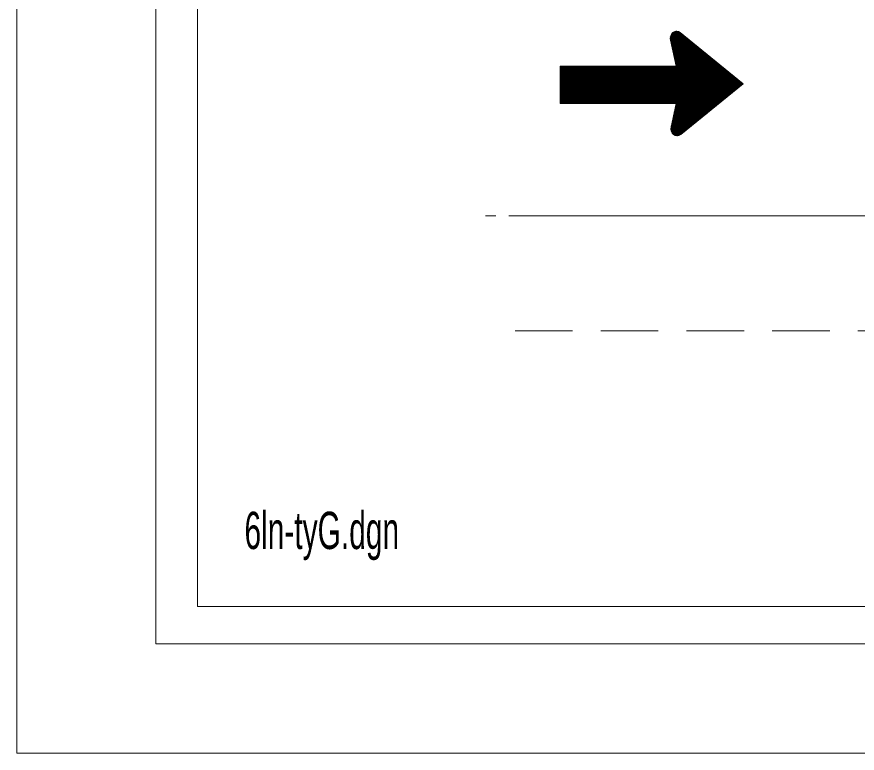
# Model space of a CAD drawing. Extents: x -7 to 22.4, y -5.2 to 5.4.
# Drawn here: x 8.687 to 11.667, y -5.235 to -2.624 of the extents above; entities that cross this region are included whole.
import ezdxf

# ---------------------------------------------------------------- set-up
doc = ezdxf.new("R2010")
doc.units = 0
doc.header["$LTSCALE"] = 0.034
doc.linetypes.add('LONG_DASHED', pattern=[7.5, 6, -1.5])
doc.layers.add('1', color=7, linetype='Continuous', lineweight=13)

msp = doc.modelspace()

# ---------------------------------------------------------------- linework, layer by layer
at = {"layer": '1'}
for p, q in [((11.02619, -2.67423), (11.00452, -2.69994)), ((11.02879, -2.67496), (11.00452, -2.70388)), ((11.02279, -2.67496), (11.00452, -2.696)), ((11.03147, -2.67579), (11.00533, -2.70626)), ((11.03353, -2.67662), (11.00533, -2.70917)), ((11.01867, -2.67662), (11.00595, -2.69207)), ((11.03559, -2.67745), (11.00595, -2.71154)), ((11.03756, -2.67807), (11.00738, -2.71466)), ((11.03962, -2.67952), (11.00738, -2.71705)), ((11.04105, -2.68129), (11.00792, -2.71932)), ((11.01276, -2.68045), (11.00936, -2.68439)), ((11.03899, -2.67952), (11.26303, -2.86113)), ((11.04302, -2.68273), (11.00864, -2.72171)), ((11.04428, -2.68356), (11.00936, -2.72565)), ((11.04696, -2.68512), (11.00989, -2.7272)), ((11.04831, -2.68667), (11.01061, -2.73031)), ((11.04983, -2.68823), (11.01132, -2.7327)), ((11.05108, -2.68916), (11.01132, -2.73498)), ((11.05305, -2.69061), (11.01204, -2.73798)), ((11.0544, -2.69289), (11.01276, -2.7412)), ((11.05646, -2.69372), (11.0133, -2.74358)), ((11.05843, -2.69445), (11.0133, -2.74576)), ((11.05986, -2.696), (11.01473, -2.74898)), ((11.06111, -2.69756), (11.01544, -2.75136)), ((11.06317, -2.69911), (11.01544, -2.75446)), ((11.06514, -2.69994), (11.0167, -2.75685)), ((11.06658, -2.70222), (11.0167, -2.75975)), ((11.06845, -2.70388), (11.01741, -2.76224)), ((11.06998, -2.7046), (11.01867, -2.76463)), ((11.07186, -2.70626), (11.01867, -2.76701)), ((11.07329, -2.70689), (11.01947, -2.77002)), ((11.07517, -2.70855), (11.0201, -2.7724)), ((11.07669, -2.71), (11.0201, -2.77478)), ((11.07795, -2.71083), (11.02135, -2.77779)), ((11.0921, -2.72244), (10.91175, -2.9312)), ((11.09406, -2.7241), (10.91525, -2.9312)), ((11.09541, -2.72565), (10.91776, -2.9312)), ((11.09684, -2.72637), (10.92044, -2.9312)), ((11.09872, -2.72804), (10.92322, -2.9312)), ((11.10024, -2.72959), (10.92581, -2.9312)), ((11.10212, -2.73104), (10.92859, -2.9312)), ((11.10418, -2.7327), (10.93199, -2.9312)), ((11.10552, -2.73332), (10.93467, -2.9312)), ((11.10759, -2.73498), (10.93808, -2.9312)), ((11.10884, -2.73643), (10.94059, -2.9312)), ((11.1109, -2.73798), (10.94336, -2.9312)), ((11.11296, -2.73975), (10.94605, -2.9312)), ((11.1143, -2.74037), (10.94936, -2.9312)), ((11.11565, -2.7412), (10.95214, -2.9312)), ((11.08001, -2.71249), (11.02135, -2.78017)), ((11.08198, -2.71466), (11.02216, -2.78328)), ((11.08404, -2.71559), (11.02279, -2.78556)), ((11.08529, -2.71705), (11.02341, -2.78867)), ((11.08744, -2.71787), (11.02413, -2.79106)), ((11.08869, -2.71932), (11.02476, -2.79427)), ((11.09066, -2.72171), (11.02548, -2.79582)), ((11.11707, -2.74286), (10.95554, -2.9312)), ((11.11896, -2.74514), (10.95823, -2.9312)), ((11.12111, -2.74576), (10.96083, -2.9312)), ((11.12307, -2.74752), (10.96369, -2.9312)), ((11.12433, -2.74898), (10.96619, -2.9312)), ((11.12567, -2.75053), (10.9696, -2.9312)), ((11.12773, -2.75208), (10.97228, -2.9312)), ((11.1297, -2.75291), (10.97497, -2.9312)), ((11.13114, -2.75446), (10.97837, -2.9312)), ((11.13311, -2.75602), (10.98106, -2.9312)), ((11.13445, -2.75685), (10.98375, -2.9312)), ((11.13651, -2.7583), (10.98706, -2.9312)), ((11.13785, -2.75975), (10.98975, -2.9312)), ((11.13991, -2.76141), (10.99261, -2.9312)), ((11.14116, -2.76307), (10.99592, -2.9312)), ((11.14322, -2.7638), (10.9978, -2.9312)), ((11.14448, -2.76535), (11.00121, -2.9312)), ((11.14654, -2.76701), (11.00398, -2.9312)), ((11.14868, -2.76846), (11.00738, -2.9312)), ((11.15003, -2.77002), (11.00989, -2.9312)), ((11.152, -2.77084), (11.0133, -2.9312)), ((10.72945, -2.7981), (10.61367, -2.9312)), ((10.72676, -2.7981), (10.61367, -2.92892)), ((10.72398, -2.7981), (10.61367, -2.92508)), ((10.72139, -2.7981), (10.61367, -2.92197)), ((10.71789, -2.7981), (10.61367, -2.91804)), ((10.71512, -2.7981), (10.61367, -2.9141)), ((10.7119, -2.7981), (10.61367, -2.91182)), ((10.70921, -2.7981), (10.61367, -2.90871)), ((10.70652, -2.7981), (10.61367, -2.90477)), ((10.70384, -2.7981), (10.61367, -2.90155)), ((10.70115, -2.7981), (10.61367, -2.89782)), ((10.69838, -2.7981), (10.61367, -2.89471)), ((10.69506, -2.7981), (10.61367, -2.89077)), ((10.69166, -2.7981), (10.61367, -2.88767)), ((10.68906, -2.7981), (10.61367, -2.88538)), ((10.68566, -2.7981), (10.61367, -2.88144)), ((10.68369, -2.7981), (10.61367, -2.87823)), ((10.6802, -2.7981), (10.61367, -2.87429)), ((10.6776, -2.7981), (10.61367, -2.87139)), ((10.6742, -2.7981), (10.61367, -2.86735)), ((10.67214, -2.7981), (10.61367, -2.86434)), ((10.66891, -2.7981), (10.61367, -2.86113)), ((10.66623, -2.7981), (10.61367, -2.85802)), ((10.66283, -2.7981), (10.61367, -2.85418)), ((10.66085, -2.7981), (10.61367, -2.8518)), ((10.65745, -2.7981), (10.61367, -2.84786)), ((10.65405, -2.7981), (10.61367, -2.84496)), ((10.65208, -2.7981), (10.61367, -2.84092)), ((10.64859, -2.7981), (10.61367, -2.8377)), ((10.64608, -2.7981), (10.61367, -2.8347)), ((10.64322, -2.7981), (10.61367, -2.83075)), ((10.63981, -2.7981), (10.61367, -2.82765)), ((10.63721, -2.7981), (10.61367, -2.82453)), ((10.63381, -2.7981), (10.61367, -2.8207)), ((10.63113, -2.7981), (10.61367, -2.81759)), ((10.62844, -2.7981), (10.61367, -2.81438)), ((10.62575, -2.7981), (10.61367, -2.81054)), ((10.62307, -2.7981), (10.61367, -2.80826)), ((10.61967, -2.7981), (10.61367, -2.80422)), ((10.61635, -2.7981), (10.61367, -2.80122)), ((10.6142, -2.7981), (10.61367, -2.7981)), ((10.73276, -2.7981), (10.61635, -2.9312)), ((10.73535, -2.7981), (10.61967, -2.9312)), ((10.73822, -2.7981), (10.62307, -2.9312)), ((10.74073, -2.7981), (10.62575, -2.9312)), ((10.74413, -2.7981), (10.62772, -2.9312)), ((10.74699, -2.7981), (10.63113, -2.9312)), ((10.7495, -2.7981), (10.63381, -2.9312)), ((10.75299, -2.7981), (10.63721, -2.9312)), ((10.75559, -2.7981), (10.63981, -2.9312)), ((10.75837, -2.7981), (10.64322, -2.9312)), ((10.76177, -2.7981), (10.64608, -2.9312)), ((10.76437, -2.7981), (10.64859, -2.9312)), ((10.76714, -2.7981), (10.65208, -2.9312)), ((10.77046, -2.7981), (10.65405, -2.9312)), ((10.77243, -2.7981), (10.65745, -2.9312)), ((10.77583, -2.7981), (10.66085, -2.9312)), ((10.77852, -2.7981), (10.66283, -2.9312)), ((10.7812, -2.7981), (10.66623, -2.9312)), ((10.7846, -2.7981), (10.66891, -2.9312)), ((10.78729, -2.7981), (10.67214, -2.9312)), ((10.79069, -2.7981), (10.6742, -2.9312)), ((10.79329, -2.7981), (10.6776, -2.9312)), ((10.79598, -2.7981), (10.6802, -2.9312)), ((10.79875, -2.7981), (10.68297, -2.9312)), ((10.80206, -2.7981), (10.68566, -2.9312)), ((10.80475, -2.7981), (10.68906, -2.9312)), ((10.80753, -2.7981), (10.69166, -2.9312)), ((10.81084, -2.7981), (10.69506, -2.9312)), ((10.81352, -2.7981), (10.69775, -2.9312)), ((10.81684, -2.7981), (10.70115, -2.9312)), ((10.81881, -2.7981), (10.70384, -2.9312)), ((10.8223, -2.7981), (10.70652, -2.9312)), ((10.8249, -2.7981), (10.70921, -2.9312)), ((10.8283, -2.7981), (10.7119, -2.9312)), ((10.83108, -2.7981), (10.71512, -2.9312)), ((10.83367, -2.7981), (10.71789, -2.9312)), ((10.83636, -2.7981), (10.72139, -2.9312)), ((10.83967, -2.7981), (10.72345, -2.9312)), ((10.84245, -2.7981), (10.72676, -2.9312)), ((10.84513, -2.7981), (10.72945, -2.9312)), ((10.84845, -2.7981), (10.73276, -2.9312)), ((10.85051, -2.7981), (10.73535, -2.9312)), ((10.85319, -2.7981), (10.73822, -2.9312)), ((10.8565, -2.7981), (10.74073, -2.9312)), ((10.85991, -2.7981), (10.74413, -2.9312)), ((10.86268, -2.7981), (10.74699, -2.9312)), ((10.866, -2.7981), (10.7495, -2.9312)), ((10.86868, -2.7981), (10.75299, -2.9312)), ((10.87137, -2.7981), (10.75559, -2.9312)), ((10.87406, -2.7981), (10.75837, -2.9312)), ((10.87737, -2.7981), (10.76106, -2.9312)), ((10.88005, -2.7981), (10.76437, -2.9312)), ((10.88283, -2.7981), (10.76714, -2.9312)), ((10.88615, -2.7981), (10.77046, -2.9312)), ((10.88883, -2.7981), (10.77243, -2.9312)), ((10.89089, -2.7981), (10.77583, -2.9312)), ((10.89421, -2.7981), (10.7778, -2.9312)), ((10.89761, -2.7981), (10.7812, -2.9312)), ((10.90029, -2.7981), (10.7846, -2.9312)), ((10.90298, -2.7981), (10.78729, -2.9312)), ((10.90567, -2.7981), (10.79069, -2.9312)), ((10.90898, -2.7981), (10.79329, -2.9312)), ((10.91175, -2.7981), (10.79598, -2.9312)), ((10.91525, -2.7981), (10.79875, -2.9312)), ((10.91776, -2.7981), (10.80206, -2.9312)), ((10.92044, -2.7981), (10.80475, -2.9312)), ((10.92322, -2.7981), (10.80753, -2.9312)), ((10.92581, -2.7981), (10.81084, -2.9312)), ((10.92859, -2.7981), (10.81352, -2.9312)), ((10.93199, -2.7981), (10.81613, -2.9312)), ((10.93467, -2.7981), (10.81881, -2.9312)), ((10.93808, -2.7981), (10.8223, -2.9312)), ((10.94059, -2.7981), (10.8249, -2.9312)), ((10.94336, -2.7981), (10.8283, -2.9312)), ((10.94605, -2.7981), (10.83036, -2.9312)), ((10.94936, -2.7981), (10.83367, -2.9312)), ((10.95285, -2.7981), (10.83636, -2.9312)), ((10.95554, -2.7981), (10.83967, -2.9312)), ((10.95823, -2.7981), (10.84245, -2.9312)), ((10.96083, -2.7981), (10.84513, -2.9312)), ((10.96369, -2.7981), (10.84791, -2.9312)), ((10.96619, -2.7981), (10.85051, -2.9312)), ((10.9696, -2.7981), (10.85319, -2.9312)), ((10.97228, -2.7981), (10.8565, -2.9312)), ((10.97497, -2.7981), (10.85991, -2.9312)), ((10.97837, -2.7981), (10.86268, -2.9312)), ((10.98178, -2.7981), (10.866, -2.9312)), ((10.98375, -2.7981), (10.86868, -2.9312)), ((10.98706, -2.7981), (10.87137, -2.9312)), ((10.99055, -2.7981), (10.87406, -2.9312)), ((10.99261, -2.7981), (10.87737, -2.9312)), ((10.99592, -2.7981), (10.88005, -2.9312)), ((10.9978, -2.7981), (10.88283, -2.9312)), ((11.00121, -2.7981), (10.88615, -2.9312)), ((11.00398, -2.7981), (10.88883, -2.9312)), ((11.00738, -2.7981), (10.89089, -2.9312)), ((11.00989, -2.7981), (10.89421, -2.9312)), ((11.0133, -2.7981), (10.89761, -2.9312)), ((11.01544, -2.7981), (10.90029, -2.9312)), ((11.01867, -2.7981), (10.90298, -2.9312)), ((11.02135, -2.7981), (10.90567, -2.9312)), ((11.02476, -2.7981), (10.90898, -2.9312)), ((11.18692, -2.79956), (11.00936, -3.00604)), ((11.18566, -2.7981), (11.00989, -3.00138)), ((11.1836, -2.79728), (11.01132, -2.99744)), ((11.18155, -2.79582), (11.01204, -2.99204)), ((11.1802, -2.79427), (11.0133, -2.98905)), ((11.17886, -2.79261), (11.0141, -2.98345)), ((11.15334, -2.7724), (11.01544, -2.9312)), ((11.17555, -2.79033), (11.01544, -2.97402)), ((11.17689, -2.79178), (11.01544, -2.9795)), ((11.17358, -2.78867), (11.0167, -2.97017)), ((11.17214, -2.78712), (11.01795, -2.96561)), ((11.15469, -2.77395), (11.01867, -2.9312)), ((11.17089, -2.78556), (11.01867, -2.96178)), ((11.16802, -2.78473), (11.0201, -2.95618)), ((11.15674, -2.77478), (11.02135, -2.9312)), ((11.16677, -2.78328), (11.02135, -2.95224)), ((11.16552, -2.78245), (11.02216, -2.94758)), ((11.16265, -2.78017), (11.02279, -2.94291)), ((11.1614, -2.77934), (11.02341, -2.93908)), ((11.15871, -2.77623), (11.02476, -2.9312)), ((11.16005, -2.77779), (11.02476, -2.93359)), ((11.19041, -2.80266), (11.00738, -3.01464)), ((11.19238, -2.80359), (11.00738, -3.01848)), ((11.19372, -2.80515), (11.00738, -3.02169)), ((11.19578, -2.80661), (11.00738, -3.0247)), ((11.19775, -2.80826), (11.00738, -3.02718)), ((11.18898, -2.80204), (11.00792, -3.00998)), ((11.19919, -2.80889), (11.00864, -3.03009)), ((11.20044, -2.81054), (11.00936, -3.03248)), ((11.2017, -2.81293), (11.01061, -3.03403)), ((11.20384, -2.81376), (11.01132, -3.03568)), ((11.20581, -2.81593), (11.0133, -3.03797)), ((11.20778, -2.81593), (11.01473, -3.03963)), ((11.20921, -2.81759), (11.01616, -3.04191)), ((11.21127, -2.81914), (11.01795, -3.04263)), ((11.21316, -2.8207), (11.0201, -3.04346)), ((11.21459, -2.82143), (11.02216, -3.04502)), ((11.21593, -2.82371), (11.02476, -3.04502)), ((11.21799, -2.82537), (11.02673, -3.04574)), ((11.21933, -2.82599), (11.0295, -3.04574)), ((11.22059, -2.82765), (11.03353, -3.04502)), ((11.22265, -2.82848), (11.03756, -3.04346)), ((11.22471, -2.83075), (11.04499, -3.03797)), ((11.26303, -2.86113), (11.04159, -3.04118)), ((11.22659, -2.83159), (11.0544, -3.03009)), ((11.22811, -2.83241), (11.06461, -3.02242)), ((11.22937, -2.8347), (11.07391, -3.01381)), ((11.23142, -2.83625), (11.08404, -3.00676)), ((11.23339, -2.83708), (11.09406, -2.99899)), ((11.23536, -2.83853), (11.10356, -2.99049)), ((11.2367, -2.83936), (11.11296, -2.98272)), ((11.23822, -2.84092), (11.12307, -2.97402)), ((11.23948, -2.84247), (11.13311, -2.96717)), ((11.24145, -2.84402), (11.14197, -2.95846)), ((11.24288, -2.84558), (11.152, -2.95162)), ((11.24539, -2.84713), (11.1614, -2.94291)), ((11.2462, -2.84869), (11.17214, -2.93514)), ((11.24825, -2.84952), (11.18155, -2.92664)), ((11.25023, -2.85097), (11.19104, -2.91886)), ((11.2522, -2.85273), (11.20044, -2.91119)), ((11.25426, -2.85418), (11.21047, -2.90331)), ((11.2556, -2.85491), (11.22059, -2.89554)), ((11.25694, -2.85657), (11.22999, -2.88683)), ((11.25828, -2.85802), (11.23948, -2.87989)), ((11.26025, -2.85884), (11.2496, -2.87139)), ((11.26178, -2.8604), (11.25972, -2.86351)), ((10.34871, -3.32945), (10.3856, -3.32945)), ((10.4319, -3.32945), (16.45123, -3.32945))]:
    msp.add_line(p, q, dxfattribs=at)
at = {"layer": '1', "linetype": 'LONG_DASHED'}
msp.add_line((10.45401, -3.73682), (16.51032, -3.73682), dxfattribs=at)
at = {"layer": '1'}
for points in [[(22.43683, 5.39048), (22.43683, -5.23452), (8.68683, -5.23452), (8.68683, 5.39048)], [(9.18, -4.84636), (21.83149, -4.84636), (21.83149, 5.05463), (9.18, 5.05463)], [(21.69924, 4.91117), (9.32792, 4.91117), (9.32792, -4.71482), (21.69924, -4.71482)]]:
    msp.add_lwpolyline(points, close=True, dxfattribs=at)
msp.add_lwpolyline([(11.00738, -3.01381), (11.02548, -2.9312), (10.61367, -2.9312), (10.61367, -2.7981), (11.02548, -2.7981), (11.00533, -2.70689)], dxfattribs=at)
for centre, start_param, end_param in [((11.02646, -2.70028), 5.6720666, 8.1107902), ((11.02866, -3.02028), 1.3176976, 3.7548511)]:
    msp.add_ellipse(centre, major_axis=(0, 0.0254), ratio=0.863821, start_param=start_param, end_param=end_param, dxfattribs=at)

# ---------------------------------------------------------------- texts
at = {"layer": '1', "width": 0.6}
msp.add_text('6ln-tyG.dgn', height=0.1322, dxfattribs=at).set_placement((9.49433, -4.51067))

doc.saveas('drawing.dxf')
